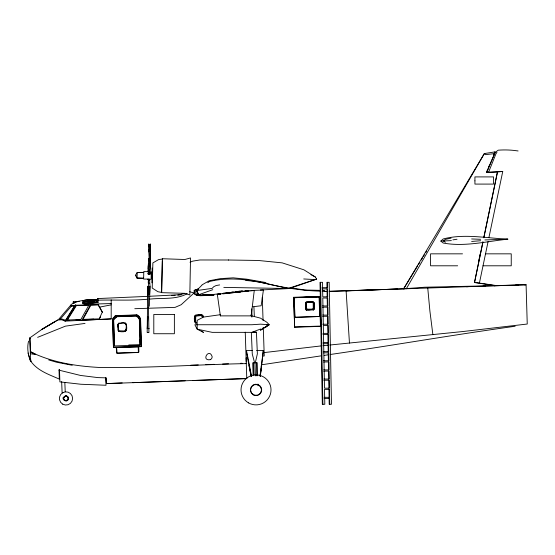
<?xml version="1.0" encoding="UTF-8"?>
<svg xmlns="http://www.w3.org/2000/svg" width="555" height="555" viewBox="0 0 555 555"><rect width="100%" height="100%" fill="white"/><g stroke="black" fill="none" stroke-linecap="round" stroke-linejoin="round"><path stroke-width="0.83" d="M149.711 283.119L149.711 279.921M248.689 290.98L239.274 291.285L222.257 293.678M150.169 261.683L150.197 252.095M149.572 287.906L149.593 286.311M143.752 272.554L137.21 272.429L135.593 275.169L137.099 277.972L143.641 278.27L137.099 278.145L137.21 272.429L143.752 272.38M147.914 286.276L147.956 295.059M148.275 267.26L148.456 263.576M149.919 286.311L149.586 294.289M150.183 272.706L150.037 269.071M150.287 267.323L150.169 262.175M151.126 279.221L151.272 271.721M151.869 282.835L152.153 268.023M162.358 261.037L161.533 292.423L157.828 291.687L152.216 288.031L152.875 262.917L158.668 259.567L162.414 259.025M148.247 283.085L148.365 279.9M147.894 316.648L147.235 328.581L147.755 286.269M149.309 306.263L150.079 286.318L149.767 283.119M148.414 283.092L148.567 279.9M150.148 257.575L150.266 249.993M148.088 268.946L148.678 258.332M148.046 271L148.456 264.222M148.761 273.747A0.784 0.68 1.1 0 0 149.35 273.823L149.836 273.525L149.919 272.311M150.121 255.328L150.356 248.786M150.114 250.055L150.613 244.02L148.726 249.889L149.85 273.004L149.482 272.741M148.962 249.944L148.795 251.873L150.017 248.917L150.474 245.796L149.961 246.628M150.495 246.746L150.558 246.066M148.192 271.728L148.456 269.057M483.787 237.797L497.426 171.946L486.492 172.466L494.727 153.596L494.894 151.897L484.335 153.575L403.645 288.794L424.617 287.233L495.081 285.665L474.525 282.544L482.912 242.022M149.628 273.712L149.746 272.602M251.186 315.878L254.266 290.522L217.296 294.199L220.377 315.878L251.186 315.878L251.186 314.692L251.88 317.072L251.88 315.885L260.552 318.175L266.899 322.288L269.224 324.737L260.552 330.156L269.224 324.737L260.552 324.169L251.88 324.737L194.84 324.737L197.164 329.164L203.512 332.403L201.611 331.009M260.128 376.117L263.306 350.496L256.576 350.496M260.337 376.207L263.306 350.496M260.066 375.263L260.288 373.557M260.621 370.99L260.85 369.283M261.183 366.723L261.405 365.017M260.177 376.207L261.745 364.323M150.544 244.179L148.802 249.556M148.678 283.099L148.164 289.474L148.92 332.383L147.526 332.521M28.562 341.117C26.862 348.027 28.083 355.068 30.692 361.569L31.038 361.562C37.761 370.872 49.235 374.618 59.323 379.093L59.01 369.685M117.771 324.55L118.562 323.281C120.74 323.648 125.277 321.241 126.193 324.28C128.025 331.314 125.485 332.563 118.832 331.446L117.958 330.246L117.771 324.55L117.854 327.096M195.755 323.315C193.938 321.505 193.813 317.085 195.485 315.143C197.573 315.413 203.276 312.964 203.144 316.85M194.701 316.419L195.082 315.49M196.324 322.615L195.603 321.616L195.769 316.128L201.396 315.552L202.332 316.281L202.45 317.252L201.763 315.649M478.708 261.017L479.548 257.027M479.881 255.432L480.214 253.836M482.954 241.834L474.518 282.342L496.371 285.582L525.634 284.798M483.835 237.616L497.551 171.793L502.74 171.509L488.955 237.415M479.416 283.05L488.074 241.64M195.45 316.898L195.526 316.503M126.242 330.489L126.387 330.017M147.894 279.13L150.065 279.103M313.984 302.475L314.199 309.066L313.665 309.85L306.686 310.252L305.951 309.725L305.562 302.801L306.076 302.017L313.027 301.608L313.984 302.475L314.04 304.23M518.099 150.96L513.583 150.384A86.691 86.691 0 0 0 498.196 150.19L495.074 152.486L486.693 172.369L488.566 172.265L495.886 153.922L496.961 152.264M305.562 302.801L305.715 302.413M67.453 400.349L68.286 399.121L66.544 400.786L64.623 400.446L63.714 399.274L63.853 397.325L64.921 396.298L66.392 396.09L67.696 396.79L68.362 398.629M487.137 170.885L487.783 169.303M488.754 166.93L489.399 165.348M493.603 155.06L494.894 151.897M99.345 318.521L102.28 312.16L98.027 304.584L90.541 304.848L82.445 319.402L99.657 318.834M99.983 318.126L100.635 316.718M82.757 319.722L90.853 305.16L98.339 304.903L102.592 312.472M66.739 320.096L76 305.229L89.043 304.813L80.947 319.368L66.739 320.096L69.555 320.318M67.106 320.457L76.375 305.59L89.41 305.174M406.309 288.794L484.335 153.575L485.618 154.637L494.727 153.596M403.645 288.794L417.603 265.949M418.505 264.471L419.858 262.258M421.21 260.045L422.563 257.839M423.458 256.361L424.36 254.891M425.713 252.678L426.615 251.2M113.456 347.541L112.769 319.708L113.137 318.584L115.246 316.281L116.321 315.837L136.558 315.164L138.854 316.482L140.283 318.757L141.442 346.639L113.456 347.541L112.492 319.562L112.866 318.41L115.017 316.066L116.113 315.608L136.766 314.928L139.111 316.274L140.568 318.591L141.442 346.639M75.66 304.605L65.365 321.116L61.605 319.798L57.796 319.999L41.993 329.316L30.032 337.738L30.497 351.815L35.388 354.555L30.567 353.743M294.649 327.235L293.657 297.286L319.86 296.419L320.852 326.368L294.649 327.235L293.657 297.286M70.443 305.555L58.754 319.264L62.181 319.083L65.566 320.27L74.835 305.41L70.443 305.555L71.297 306.214L73.857 306.131M71.297 306.214L60.155 319.291M125.562 330.572C127.511 324.127 125.701 321.643 118.909 323.627L118.194 324.786L118.77 330.78L124.889 330.974L126.027 329.753L124.889 330.974M63.659 397.789L64.921 396.298L66.884 396.228L68.237 397.637M320.852 326.368L319.86 296.419M83.188 301.254C84.707 298.368 94.177 300.38 97.264 299.721M84.318 302.08L84.395 303.46L83.978 303.321L83.902 301.899L97.153 300.616L96.972 302.413L86.122 303.301M83.208 301.018L83.958 300.907L83.181 300.644M314.04 309.454L313.291 310.03M219.669 284.923L216.089 285.548L213.751 286.706L212.107 288.392L196.664 290.577L198.905 294.719L195.832 293.817L195.7 291.479L201.881 285.221M194.188 292.86L181.152 304.737L175.116 307.366L134.789 308.705M440.83 241.078L443.202 238.962C464.167 233.433 486.478 238.178 507.818 239.163C486.52 241.363 464.514 247.037 443.202 243.028L440.83 241.078L451.381 240.613M148.456 272.817L148.025 273.809A1.172 1.103 1.1 0 0 148.983 274.642L149.864 274.434L150.294 273.331A1.172 0.902 1.1 0 0 149.76 272.769M294.705 317.321L320.145 316.475L294.705 317.321L294.053 297.716L319.493 296.87L320.457 325.945M82.959 303.606L97.985 302.454L97.756 300.47L83.042 301.948L82.959 303.606L97.985 302.454M73.302 303.418L73.871 302.808M125.458 331.231L125.874 330.919M196.921 289.939L198.184 289.044L194.222 290.383L194.292 291.673M207.75 282.731L209.131 281.746M76.063 301.885L73.316 303.578L73.163 301.816L79.192 301.289M54.321 321.976L41.993 329.316L57.796 319.999M70.783 304.764C78.553 299.409 88.71 300.186 97.763 299.603L97.791 299.971M202.062 284.847L209.145 280.768L220.328 278.645L233.155 277.833L246.822 279.193L266.025 282.578M187.181 293.713C175.803 299.971 161.998 297.66 149.545 299.159M313.117 309.801L313.984 308.878L313.776 302.614L312.867 301.795L306.617 302.003L305.93 302.558L305.985 309.149L306.846 310.009M66.829 400.204L68.099 399.586L67.696 396.79M37.643 337.343L65.428 326.146L85.026 323.405M189.99 262.244L192.71 261.141L199.876 259.976L228.57 260.004M260.572 329.004L251.88 332.355L212.19 332.355L197.164 329.164L197.164 320.311L203.512 317.072L220.377 314.692L220.377 315.878M262.154 328.394L266.899 326.562M212.808 289.682L198.898 294.677L197.344 292.874L196.664 290.577M289.426 288.558L316.648 279.096L315.268 276.959L303.897 269.813L282.183 262.869L258.235 260.462L228.376 260.004M245.685 280.49C260.08 281.323 274.128 285.603 288.253 288.413L316.648 279.096M198.218 289.037L194.222 290.383L194.444 294.33L199.973 295.739L213.786 295.281L213.758 294.421L208.59 294.858M73.191 302.191L73.871 301.878M210.29 359.668C200.66 361.222 209.207 347.347 212.149 356.65A3.212 3.205 -9.2 0 1 210.29 359.668M451.062 238.157L445.457 239.371L443.251 240.877L445.457 242.257M184.69 293.533L178.897 294.767L149.711 296.273M118.562 323.281L119.297 323.121M99.338 307.172L111.187 304.848M115.017 316.066L116.321 315.837M209.297 281.565C226.364 277.285 244.006 278.985 261.058 282.384C280.629 287.122 300.31 290.66 320.512 291.153M262.453 364.656L321.636 355.776M515.13 326.257C453.331 334.818 391.885 345.578 330.135 354.506M452.887 239.864L457.015 239.247M324.182 355.394L328.435 354.756M220.557 293.914L217.151 294.525L220.564 294.143M205.912 295.232L209.734 294.934M213.023 294.511L220.633 293.546M264.131 352.591L321.324 345.883M97.403 299.88L97.805 299.825L97.763 298.562L147.998 296.356M223.166 293.22L229.881 292.374M231.56 292.166L233.239 291.951M235.757 291.632L237.436 291.424M252.913 306.769L261.155 305.756L263.424 289.974L250.853 290.515M84.478 300.865L82.861 301.06L82.834 300.685M87.725 300.491L89.341 300.297M223.117 293.859L226.53 293.47M228.237 293.283L240.169 291.937M242.722 291.652L245.282 291.361M87.822 300.491L89.376 300.317L87.059 300.567M262.633 356.137L264.242 355.963L263.32 328.213M329.795 345.03L462.759 331.55L527.243 324.03L526.085 284.736L329.101 291.354L404.262 288.829M82.882 302.059L97.895 300.539M323.003 345.709L328.102 345.196M247.787 357.718L246.101 357.892L246.219 361.569M83.902 301.899L97.153 300.616M83.978 303.321L97.222 302.246M197.594 294.844L195.887 294.795L201.694 295.447L206.869 295.003M202.582 295.364L206.883 295.003M471.639 241.439L480.665 240.738M171.759 295.551L175.207 295.288M177.787 295.094L181.242 294.83M260.364 290.001L288.933 288.565L223.797 287.386M76.084 319.944L79.871 319.777M111.187 299.922L111.187 318.903L65.365 321.116L63.492 320.339M488.566 172.265L502.74 171.509M507.818 239.163L484.876 239.94M208.118 295.142L211.351 294.969M205.364 295.225L208.798 295.045L207.147 294.982M88.668 319.409L93.74 319.146M487.318 172.341L488.566 172.279M240.794 290.952L242.473 290.882M244.984 290.771L249.174 290.591M147.026 299.291C130.654 300.754 114.33 299.714 97.937 300.179L97.763 298.562M252.726 332.098L256.431 332.223L257.374 353.826L255.307 362.72L254.599 362.762L252.275 354.048L251.339 332.445L256.431 332.223M106.414 383.609L106.269 379.238L106.414 383.609L246.781 378.552M228.521 363.809L222.617 364.031M240.35 363.331L242.042 363.261M122.211 382.936L106.414 383.581L106.213 377.858L97.853 377.601L80.51 375.444L59.024 370.157M397.429 289.002L346.112 290.938L349.456 343.108M111.187 318.903L77.152 320.443M190.767 365.204L198.274 364.926M205.801 364.649L214.202 364.344M132.777 382.679L185.155 380.792M324.779 291.507L327.374 291.417L322.219 291.292M466.471 286.741L468.198 286.678M482.885 286.186L485.479 286.102M494.116 285.811L501.893 285.548M515.72 285.083L518.308 284.993M524.357 284.791L526.085 284.736M293.914 297.563L319.604 296.71M319.493 296.87L294.053 297.716L295.066 317.12M294.885 326.923L320.575 326.069M192.356 380.536L246.781 378.6L245.248 332.195M62.895 392.78L62.118 392.801L61.647 381.611M84.027 304.327L111.187 303.557M113.713 347.125L141.143 346.244M497.231 285.554L502.393 285.423M516.171 285.055L518.752 284.986M201.694 295.447L213.786 295.281L199.3 294.892M148.282 279.068L143.627 279.075L143.773 271.575L148.775 271.673M462.502 253.836L430.576 253.836L430.576 265.796L457.653 265.796M485.521 253.836L511.238 253.836L511.238 265.796L483.017 265.796M322.046 287.691L327.547 287.691L327.45 282.315M322.073 288.871L327.568 288.871L327.721 296.828L322.774 296.828L322.622 288.871M322.393 305.965L327.894 305.965L327.741 298L322.795 298L322.948 305.965M322.42 307.137L327.915 307.137L328.067 315.101L322.566 315.101M322.594 316.274L328.088 316.274L328.241 324.238L322.739 324.238M322.913 333.375L328.414 333.375L328.262 325.41L323.315 325.41L323.468 333.375M322.941 334.547L328.435 334.547L328.588 342.504L323.086 342.504M323.107 343.684L328.609 343.684L328.754 351.641L323.26 351.641M251.207 376.207L246.475 352.432L246.475 350.496L252.365 350.496M323.281 352.82L328.782 352.82L328.928 360.778L323.433 360.778M323.454 361.957L328.955 361.957L329.101 369.914L323.607 369.914M323.627 371.094L329.122 371.094L329.275 379.051L323.78 379.051M323.801 380.231L329.295 380.231L329.448 388.188L324.502 388.188L324.349 380.231M324.127 397.325L329.621 397.325L329.469 389.367L324.522 389.367L324.675 397.325M324.148 398.504L329.642 398.504L329.753 404.269M202.7 294.809L206.959 294.823M128.809 344.919L140.137 344.939L139.347 319.479L138.008 317.335L135.864 316.093L116.987 316.718L114.011 319.305L113.671 320.367L114.545 345.758M148.386 328.602L148.969 328.609L147.235 328.581L147.144 332.348L148.747 332.542M147.283 328.581L147.727 328.588M147.887 279.512L150.204 279.56M148.282 279.893L149.794 279.921M148.483 328.602L148.969 328.609M320.61 290.369L304.75 290.015L290.598 287.788M322.275 290.411L324.779 290.466M471.639 238.955L480.665 239.302M303.724 278.964L315.219 279.595M65.4 396.124L66.884 396.228M195.887 294.795L199.224 295.163M72.219 365.273L56.568 362.221L48.736 359.952M196.31 323.294C193.778 322.462 194.09 316.919 195.596 315.268C197.622 315.531 203.151 313.152 203.019 316.919M189.713 291.729L194.597 293.179M136.766 314.928L137.869 315.302M306.991 309.197L312.652 309.149L313.263 308.677L313.214 303.009L312.749 302.433L307.088 302.482L306.506 302.961L306.554 308.601L307.29 309.329M35.027 353.937L30.497 351.815C52.08 362.512 76.368 366.286 100.212 367.507C148.913 368.138 197.594 364.51 246.288 363.608L246.267 363.088M310.89 274.649L315.268 276.959M196.179 322.795C194.597 321.213 194.479 317.363 195.943 315.663C197.767 315.899 202.742 313.755 202.63 317.155M118.402 331.148L118.832 331.446M125.388 323.052L125.784 323.371M76 305.229L76.375 305.59M305.958 309.725L306.325 310.092M239.122 291.028L240.225 292.284M63.943 399.725L64.248 400.12M118.486 330.392L118.77 330.78L118.333 329.08M149.031 248.349L148.844 244.006L149.704 246.573M202.707 315.24L202.998 315.677M135.593 275.169L137.099 278.145M149.392 246.642L148.913 245.789L149.004 247.724M28.041 352.994L30.692 361.569L29.686 337.752M195.603 321.616L195.714 322.011M126.075 323.815L126.193 324.28M125.742 324.113L125.853 324.543M149.191 245.872L148.906 244.172M246.475 350.496L251.568 376.214M250.284 370.407L250.596 372.065M248.924 365.169L251.047 376.207M30.761 359.73L31.038 361.562M432.879 334.693L429.896 311.043L427.752 287.996M97.243 299.61L97.271 299.984M97.756 300.47L97.846 302.336M96.903 300.886L96.972 302.413M83.042 301.948L83.118 303.474M253.926 307.033L254.343 316.503M251.706 308.851L252.012 315.74M64.831 382.367L65.233 391.837M257.652 375.79L257.194 362.699L252.705 362.859L253.129 375.118M257.943 384.102L257.999 385.76M256.334 362.727L256.792 375.818M254.946 362.776L255.404 375.867M253.559 362.824L253.989 375.083M116.238 347.451L116.71 353.216L138.424 352.501L138.896 351.995L138.722 346.722M30.053 338.397L30.067 338.779M319.083 297.209L319.722 316.301M262.293 297.244L263.063 320.533M105.748 377.636L106.005 385.26L80.843 384.247L59.884 381.875L59.475 369.519M63.048 397.644L63.09 398.892M139.985 339.722L140.137 344.939M326.992 287.691L326.895 282.315L329.177 282.315L331.481 404.269L329.205 404.269L329.101 398.504M327.02 288.871L327.166 296.828M327.193 298L327.339 305.965M327.367 307.137L327.512 315.101M327.54 316.274L327.686 324.238M327.714 325.41L327.859 333.375M327.887 334.547L328.033 342.504M328.06 343.684L328.206 351.641M328.234 352.82L328.38 360.778M328.407 361.957L328.553 369.914M328.581 371.094L328.726 379.051M328.754 380.231L328.9 388.188M328.928 389.367L329.073 397.325M322.601 287.691L322.504 282.315L320.02 282.315L322.33 404.269L324.807 404.269L324.696 398.504M322.968 307.137L323.121 315.101M323.142 316.274L323.294 324.238M323.489 334.547L323.634 342.504M323.662 343.684L323.808 351.641M323.836 352.82L323.981 360.778M324.002 361.957L324.155 369.914M324.175 371.094L324.328 379.051M320.575 282.315L322.878 404.269M150.232 258.38L150.412 269.008M266.899 324.425L266.899 325.882M149.579 272.609A0.763 0.659 1.1 0 1 149.836 273.525M148.795 273.74A0.763 0.659 1.1 0 1 148.539 272.824M149.76 272.484A1.172 1.013 1.1 0 1 150.086 273.99A1.172 1.013 1.1 0 1 148.324 274.059A1.172 1.013 1.1 0 1 148.469 272.533M474.927 180.854L474.927 184.087L493.555 184.087L493.555 176.906L474.927 176.906L474.927 180.854M162.358 258.734L161.706 292.665L185.002 293.338L189.824 294.996L190.531 257.95L184.857 259.504L162.358 258.734M118.284 324.356L118.194 324.786L118.909 323.627L118.284 324.356M113.858 319.007L113.511 320.068L114.406 345.938L140.276 345.106L139.471 319.174L138.126 317.03L135.954 315.781L116.862 316.412L113.858 319.007M251.581 386.696L250.527 389.929L251.581 393.169L254.336 395.174L257.742 395.174L260.496 393.169L261.551 389.929L260.496 386.696L257.742 384.691L254.336 384.691L251.581 386.696M306.325 302.836C304.882 309.877 306.957 311.091 313.436 308.851C314.907 301.795 312.77 300.602 306.325 302.836M138.375 351.932L137.924 352.425L117.07 353.105L116.619 347.569L138.209 346.868L138.375 351.932M174.374 314.456L153.797 314.456L153.797 333.735L174.374 333.735L174.374 314.456M125.111 323.426L124.708 323.315L125.111 323.426M248.522 402.881A14.999 14.999 0 0 0 271.02 389.894A14.999 14.999 0 0 0 248.522 376.907A14.999 14.999 0 0 0 248.522 402.881M253.184 394.813A5.675 5.675 0 0 0 261.696 389.894A5.675 5.675 0 0 0 253.184 384.983A5.675 5.675 0 0 0 253.184 394.813M62.701 404.158A6.604 6.604 0 0 0 72.615 398.435A6.604 6.604 0 0 0 62.701 392.711A6.604 6.604 0 0 0 62.701 404.158M64.755 400.599A2.498 2.498 0 0 0 68.508 398.435A2.498 2.498 0 0 0 64.755 396.27A2.498 2.498 0 0 0 64.755 400.599"/></g></svg>
